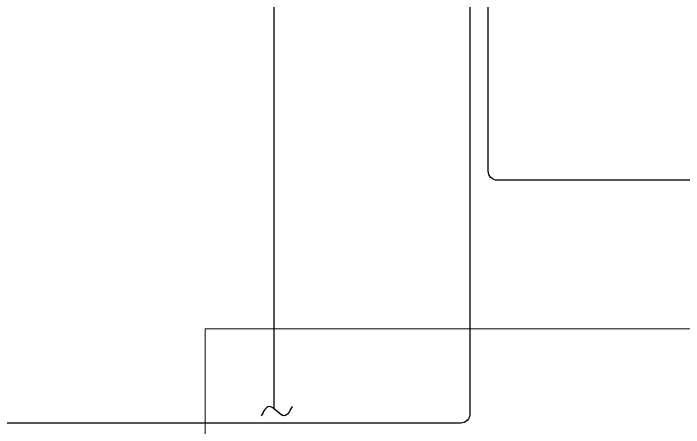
# Model space of a CAD drawing. Header units: inches. Extents: x 3955 to 4125, y 4886 to 4983.
# Drawn here: x 4016.667 to 4019.583, y 4935.374 to 4937.178 of the extents above; entities that cross this region are included whole.
import ezdxf

# ---------------------------------------------------------------- set-up
doc = ezdxf.new("R2010")
doc.units = ezdxf.units.IN
doc.header["$MEASUREMENT"] = 0
doc.layers.get('0').update_dxf_attribs({"lineweight": 35})
doc.layers.add('DIM IN', color=12, linetype='Continuous', lineweight=15)
doc.layers.add('Shop Drawing', color=3, linetype='Continuous', lineweight=30)
doc.layers.add('E-CUT', color=30, linetype='Continuous')
doc.layers.add('N Wiring', color=255, linetype='Continuous')

# ---------------------------------------------------------------- blocks, each defined once
blk = doc.blocks.new('A$C606D7A20')
at = {"layer": 'DIM IN', "ltscale": 2.5, "elevation": 0}
blk.add_lwpolyline([(5.4652, -2.66014), (3.05601, -2.66014), (3.05601, -3.4311), (5.4652, -3.4311)], close=True, dxfattribs=at)
at = {"layer": 'E-CUT'}
blk.add_spline([(3.43342, -2.99944, 0), (3.39997, -3.03959, 0), (3.33306, -2.99944, 0), (3.2996, -3.03959, 0)], degree=3, dxfattribs=at)
at = {"layer": 'N Wiring'}
for points in [[(4.20748, -0.24038), (4.20748, -3.03109, -0.4142136), (4.16748, -3.07109), (0.24122, -3.07109)], [(8.73724, -2.0931), (8.73724, -2.01345), (4.32713, -2.01345, -0.4142136), (4.28713, -1.97345), (4.28713, -0.24038)]]:
    blk.add_lwpolyline(points, format="xyb", dxfattribs=at)
at = {"layer": 'Shop Drawing'}
blk.add_lwpolyline([(3.35346, -0.22754), (3.35346, -3.0086)], dxfattribs=at)

msp = doc.modelspace()

# ---------------------------------------------------------------- block references
msp.add_blockref('A$C606D7A20', (4014.4456, 4938.4649))

doc.saveas('drawing.dxf')
